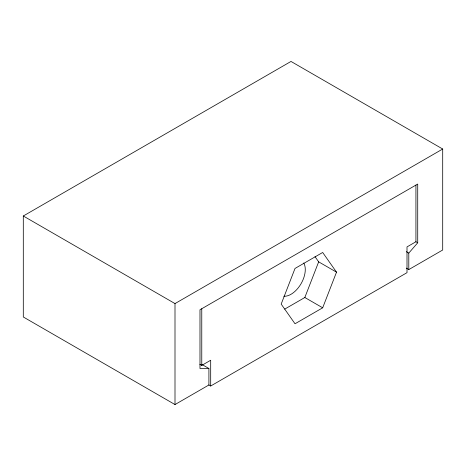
<?xml version="1.0" encoding="UTF-8"?>
<svg xmlns="http://www.w3.org/2000/svg" width="466" height="466" viewBox="0 0 466 466"><rect width="100%" height="100%" fill="white"/><g stroke="black" fill="none" stroke-linecap="round" stroke-linejoin="round"><path stroke-width="0.7" d="M284.714 309.115L304.834 297.5L318.662 261.851L315.004 256.644M322.682 307.805L336.51 272.156L322.682 252.479L295.019 268.445L281.184 304.094L295.019 323.771L322.682 307.805L304.834 297.5M408.793 269.581L408.793 253.09L417.717 242.792L417.717 184.058L199.984 309.762L199.984 368.495L208.908 368.495L208.908 384.98L175 404.558L23.3 316.979L23.3 215.997L291 61.442L442.7 149.021L442.7 250.003L408.793 269.581L406.282 268.131M23.3 215.997L175 303.582L442.7 149.021M199.885 364.313L201.766 365.402L210.69 360.253L210.69 386.011L208.809 384.922M210.69 386.011L407.004 272.668L407.004 246.91L415.928 241.761L415.928 185.089M415.829 241.703L417.717 242.792M406.282 251.646L408.793 253.09M318.662 261.851L336.51 272.156M201.999 364.505L208.908 368.495M201.766 308.731L201.766 365.402M175 303.582L175 404.558M303.721 262.987A20.189 11.656 -60 0 1 300.832 284.103A20.189 11.656 -60 0 1 283.864 296.219"/></g></svg>
